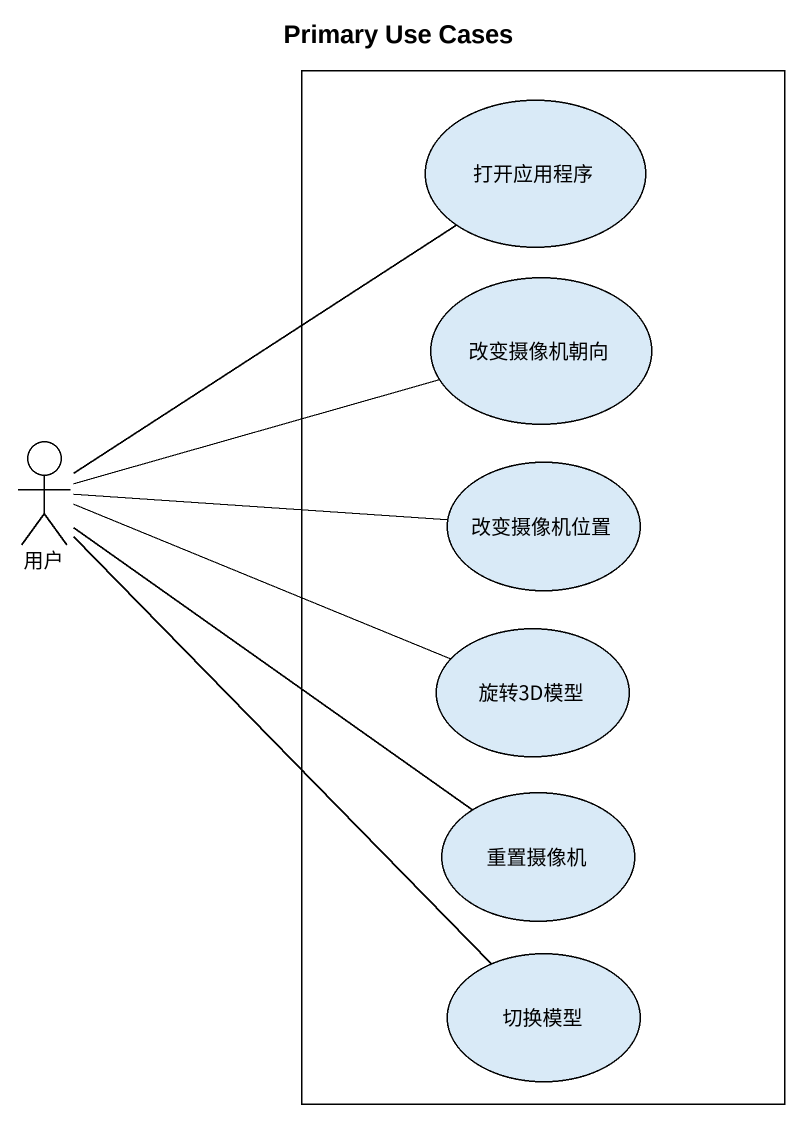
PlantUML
@startuml
title Primary Use Cases
rectangle " " as rectangle1 {
  usecase 打开应用程序
  usecase 改变摄像机朝向
  usecase 改变摄像机位置
  usecase 旋转3D模型
  usecase 重置摄像机
  usecase 切换模型
}
actor 用户
用户 -up- 打开应用程序
用户 -right- 改变摄像机朝向
用户 -right- 改变摄像机位置
用户 -right- 旋转3D模型
用户 -- 重置摄像机
用户 -- 切换模型
@enduml
